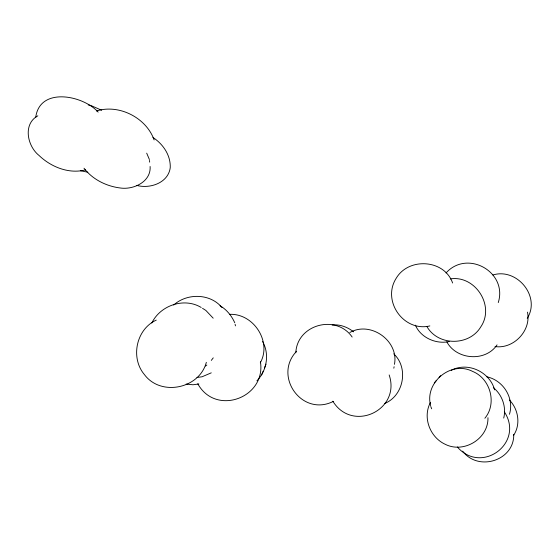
<?xml version="1.0" encoding="UTF-8"?>
<svg xmlns="http://www.w3.org/2000/svg" width="559" height="559" viewBox="0 0 559 559"><rect width="100%" height="100%" fill="white"/><g stroke="black" fill="none" stroke-linecap="round" stroke-linejoin="round"><path stroke-width="0.84" d="M487.965 417.699C488.545 438.703 463.858 453.747 445.237 444.307C429.976 437.306 422.38 417.496 430.423 402.522M256.902 380.826C266.888 370.624 269.676 354.029 262.59 341.5M295.802 352.771C297.108 324.395 336.197 313.955 352.156 337.049M394.444 364.356C399.133 340.962 370.575 320.6 349.794 332.542M35.713 117.516C39.556 86.505 83.095 95.233 98.16 112.114M498.272 302.573C507.872 272.065 467.289 249.223 446.019 272.974M393.822 368.206L394.109 366.725M503.722 418.083C506.538 407.085 502.192 394.689 493.359 387.687M509.452 414.289C514.49 398.113 503.198 380.169 486.784 376.808M206.334 362.33C199.472 388.715 160.845 396.743 144.446 374.621C130.184 357.858 136.193 329.223 156.268 320.118M260.312 362.805C272.072 341.682 253.527 313.222 229.581 314.34M261.619 374.935L263.156 371.204M264.414 368.095L266.028 364.161M484.87 418.251C497.265 403.395 490.369 378.639 472.676 371.442C451.148 360.199 424.309 382.566 430.633 405.652M527.249 318.337C540.986 296.577 516.977 267.53 492.877 274.993M513.567 435.377C520.918 424.533 518.424 409.083 509.361 400.013M151.81 323.018C160.265 305.319 184.191 297.15 201.191 307.471M211.288 360.401L213.258 357.858M296.626 351.227C272.792 376.074 301.993 417.203 333.409 401.376M434.308 382.845L436.411 380.476M439.06 377.444L440.646 375.662M497.056 344.875C485.366 362.19 456.417 359.884 446.788 341.794M173.674 305.053C186.986 292.93 210.226 293.307 221.923 307.506M205.495 366.033L206.83 365.055M37.837 115.825C22.667 124.049 27.3 146.123 39.004 155.437C50.995 166.994 69.043 174.282 85.618 169.852M211.253 372.846L202.085 376.773L196.943 377.465M451.267 370.331C467.911 361.477 489.831 371.966 494.638 389.868M384.578 403.528C403.759 395.821 408.929 367.906 393.739 353.84M96.407 111.017C118.92 103.771 146.29 117.739 154.123 139.946M450.281 278.906C475.213 274.937 495.162 305.829 480.803 326.847C469.253 346.266 437.935 346.133 426.859 326.449M332.172 325.01C339.907 324.122 347.607 327.12 353.644 331.85M429.843 325.932C403.605 332.13 381.622 300.861 396.261 278.179C408.72 257.112 444.44 259.376 452.608 283.001M449.296 341.535C436.202 344.512 420.745 337.755 415.393 325.17M198.885 383.977L192.988 384.767L186.119 384.096M495.022 346.566C513.616 349.284 531.462 330.6 527.479 312.132M80.419 170.747L87.84 172.221M136.669 185.392C149.931 189.04 168.126 183.003 170.236 167.805C170.802 155.332 163.116 144.124 152.984 137.486M88.196 104.931L90.67 105.427L101.703 110.263M202.526 308.316L205.859 310.434L213.196 318.19M220.05 305.752C226.681 309.581 231.685 315.87 234.787 322.802M462.67 451.127C478.05 471.992 514.448 460.651 513.735 434.329M457.339 446.962C481.613 475.073 524.705 442.896 504.351 411.822M84.004 168.224C92.626 179.453 106.252 186.217 120.178 187.978C133.391 190.018 151.216 181.787 150.112 166.477M197.781 383.774C215.76 416.511 266.259 397.652 260.417 361.743M332.836 401.201C352.394 433.071 401.089 410.082 389.162 374.942M146.689 153.152L149.407 159.553M430.751 406.498L431.688 408.804M235.122 324.339L235.451 325.876M149.498 160.412L149.672 162.145"/></g></svg>
